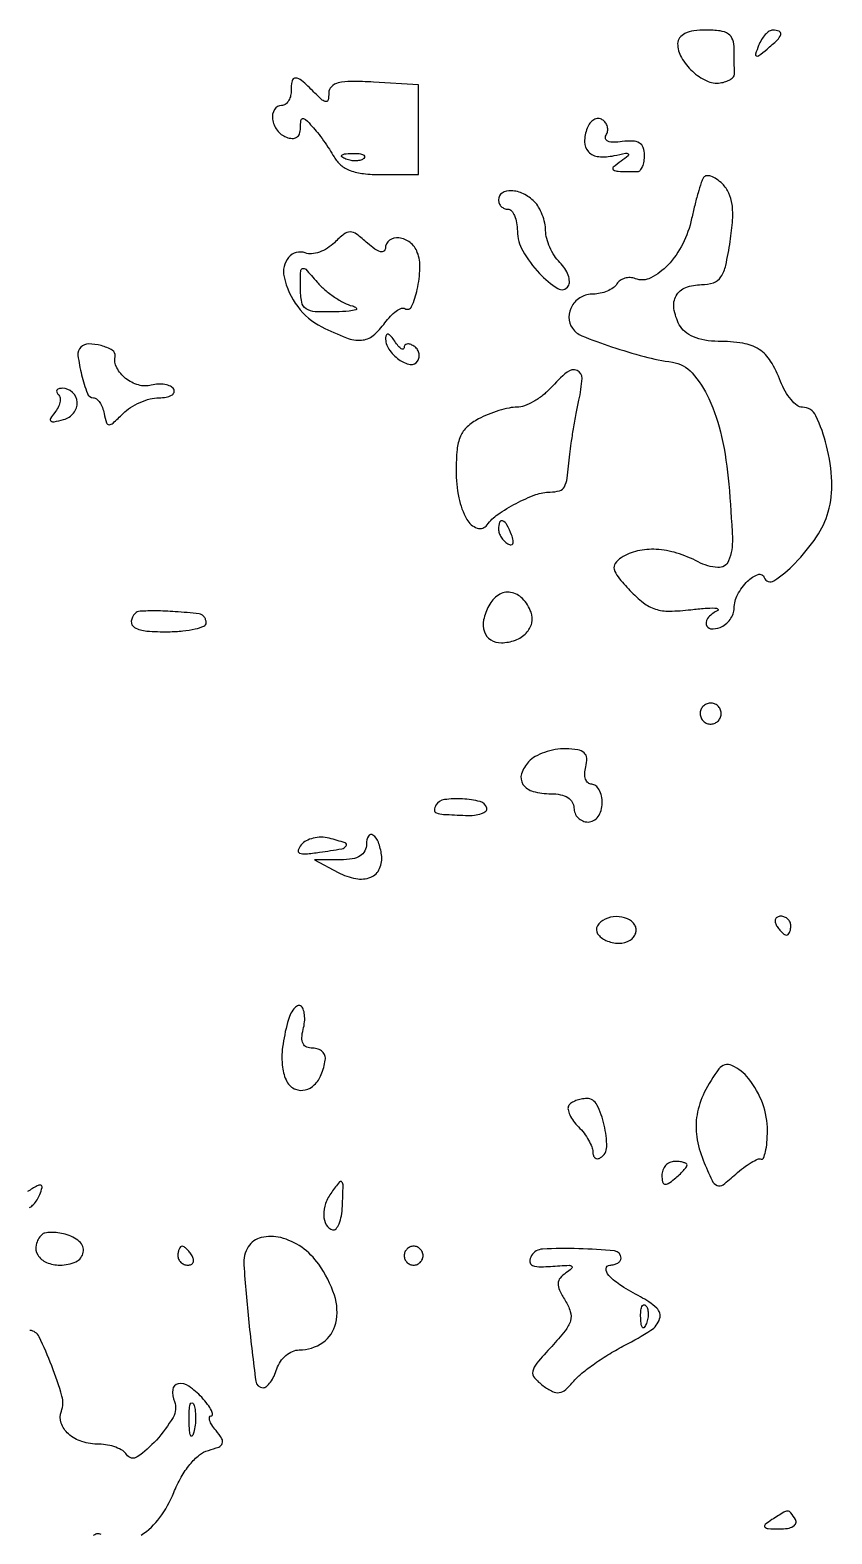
# Model space of a CAD drawing. Extents: x 0 to 5034, y 0 to 2560.
# Drawn here: x 4821.3 to 4906.4, y 2400.5 to 2560 of the extents above; entities that cross this region are included whole.
import ezdxf

# ---------------------------------------------------------------- set-up
doc = ezdxf.new("R2010")
doc.units = 0

msp = doc.modelspace()

# ---------------------------------------------------------------- linework, layer by layer
for points in [[(4890, 2558.571429, 0.131929), (4890.396979, 2557.0931, 0.075105), (4891.560797, 2555.637956, 0.076253), (4893.07851, 2554.612858, 0.147955), (4894.512621, 2554.398973, 0.041697), (4895.100982, 2554.536159, 0.057643), (4895.593841, 2554.760751, 0.072345), (4895.925497, 2555.032906, 0.197293), (4896.027494, 2555.312672, -0.006185), (4896.016818, 2555.699249, -0.001252), (4896.008076, 2556.385598, -0.001321), (4896.002018, 2557.183896, -0.001237), (4896, 2558, 0.081208), (4895.840542, 2558.975317, 0.166173), (4895.375, 2559.583333, 0.116834), (4894.500917, 2559.907747, 0.030703), (4893, 2560, 0.034339), (4891.711983, 2559.911438, 0.076931), (4890.775, 2559.630952, 0.116491), (4890.207827, 2559.175709, 0.167157)], [(4898.584097, 2558.358556, 0.012731), (4898.264678, 2557.458284, 0.389672), (4898.355597, 2557.258808, 0.27071), (4898.617386, 2557.292701, 0.008807), (4899.477108, 2557.981001, 0.017238), (4900.562498, 2558.946872, 0.127361), (4900.925, 2559.530548, 0.389178), (4900.765008, 2559.870501, 0.097466), (4900.106989, 2560, 0.148172), (4899.719384, 2559.882557, 0.058677), (4899.291272, 2559.517826, 0.05126), (4898.891147, 2558.986565, 0.0442)], [(4849, 2553.5, -0.064853), (4848.925306, 2552.926543, -0.082425), (4848.70625, 2552.440625, -0.098894), (4848.381354, 2552.115568, -0.148195), (4848, 2552, 0.26283), (4847.237318, 2551.569338, 0.17433), (4847.035128, 2550.559129, 0.12377), (4847.527044, 2549.3757, 0.141983), (4848.5, 2548.638374, 0.076456), (4849.123986, 2548.502899, 0.159479), (4849.59994, 2548.627027, 0.16654), (4849.89722, 2549.002773, 0.085025), (4850, 2549.602813, -0.025417), (4850.040898, 2550.406834, -0.345032), (4850.231549, 2550.604977, -0.231705), (4850.547704, 2550.501891, -0.014574), (4851.25, 2549.779197, -0.020165), (4851.804768, 2549.122706, -0.010593), (4852.443136, 2548.265497, -0.010521), (4853.061023, 2547.358206, -0.015905), (4853.556421, 2546.541102, 0.092732), (4854.275416, 2545.684277, 0.082445), (4855.284096, 2545.102466, 0.06216), (4856.672745, 2544.770707, 0.027595), (4858.556421, 2544.666667), (4862.5, 2544.666667), (4862.5, 2549.422478), (4862.5, 2554.17829), (4857.75, 2554.477274, 0.013739), (4855.38365, 2554.561045, 0.061966), (4854.012391, 2554.401452, 0.136624), (4853.280245, 2553.990763, 0.199596), (4853, 2553.316701, -0.041907), (4852.939157, 2552.592046, -0.386236), (4852.711677, 2552.413264, -0.168302), (4852.315114, 2552.583059, -0.011843), (4851.428571, 2553.428571, 0.015204), (4850.123348, 2554.656743, 0.175567), (4849.47987, 2554.911517, 0.368336), (4849.105005, 2554.610587, 0.047169)], [(4880.404324, 2549.611269, 0.090961), (4880.12891, 2548.139445, 0.196063), (4880.553002, 2547.088811, 0.179915), (4881.62956, 2546.576836, 0.076053), (4883.250996, 2546.680627, -0.006581), (4884.469264, 2546.930851, -0.215006), (4884.75509, 2546.862674, -0.486285), (4884.756575, 2546.67344, -0.013292), (4884, 2546.102059, 0.024895), (4883.168801, 2545.443495, 0.501621), (4883.19065, 2545.167169, 0.136738), (4883.686754, 2545.019009, 0.004606), (4885.75, 2545, 0.216329), (4886.036067, 2545.129846, 0.079924), (4886.276472, 2545.514062, 0.060606), (4886.438298, 2546.079955, 0.040953), (4886.489054, 2546.75, 0.087794), (4886.34486, 2547.536184, 0.169829), (4885.941393, 2548.022077, 0.128994), (4885.230163, 2548.23029, 0.042126), (4884.129743, 2548.168623, -0.031614), (4883.212867, 2548.097905, -0.097853), (4882.604972, 2548.209348, -0.229531), (4882.358114, 2548.477998, -0.214576), (4882.407001, 2548.849525, 0.100158), (4882.567585, 2549.284143, 0.098201), (4882.548231, 2549.750238, 0.097677), (4882.352089, 2550.175656, 0.09793), (4882.009249, 2550.494284, 0.141636), (4881.573898, 2550.61579, 0.124071), (4881.11566, 2550.495796, 0.102761), (4880.703358, 2550.14299, 0.073078)], [(4856.729167, 2546.395833, -0.126455), (4856.402231, 2546.202593, -0.060344), (4855.916927, 2546.123424, -0.05415), (4855.359369, 2546.160852, -0.051402), (4854.8125, 2546.316886, -0.054073), (4854.395823, 2546.538436, -0.470617), (4854.37858, 2546.720685, -0.168741), (4854.670344, 2546.862007, -0.018894), (4855.416667, 2546.921053, -0.028489), (4856.112848, 2546.910055, -0.077125), (4856.592839, 2546.799335, -0.208169), (4856.77538, 2546.614691, -0.296942)], [(4892.735921, 2544.345961, 0.055109), (4892.498744, 2543.820985, 0.008396), (4892.161455, 2542.720653, 0.00931), (4891.807967, 2541.402625, 0.007945), (4891.483439, 2540.000941, -0.064446), (4890.535514, 2537.324108, -0.070957), (4888.95924, 2535.07232, -0.087416), (4887.151186, 2533.714874, -0.212102), (4885.520162, 2533.630637, 0.082898), (4884.966943, 2533.74335, 0.078313), (4884.395499, 2533.674019, 0.081691), (4883.893964, 2533.437868, 0.103907), (4883.542134, 2533.068174, -0.10155), (4883.156215, 2532.658854, -0.05199), (4882.537154, 2532.313776, -0.04862), (4881.79847, 2532.079211, -0.052626), (4881.047972, 2532, 0.126118), (4879.753591, 2531.668234, 0.131585), (4878.802606, 2530.758034, 0.140021), (4878.469289, 2529.541419, 0.14959), (4878.84252, 2528.36738, 0.148506), (4879.84543, 2527.570923, 0.012349), (4883.001346, 2526.413169, 0.017579), (4886.450195, 2525.377386, 0.028611), (4889.445858, 2524.772021, -0.178245), (4891.527786, 2523.648209, -0.072624), (4893.312913, 2520.911865, -0.054825), (4894.664729, 2516.880108, -0.032006), (4895.427251, 2511.834241, -0.010426), (4895.803349, 2506.069006, -0.105267), (4895.409211, 2503.708828, -0.329514), (4894.263323, 2502.99209, -0.101145), (4892.179753, 2503.589587, 0.044979), (4889.906347, 2504.526682, 0.061632), (4887.730432, 2504.918073, 0.069621), (4885.743807, 2504.750493, 0.085388), (4884.026205, 2504.037357, 0.093531), (4883.380422, 2503.435245, 0.226405), (4883.261155, 2502.810238, 0.10911), (4883.682298, 2501.989522, 0.015682), (4884.937405, 2500.566629, 0.037676), (4886.368626, 2499.256403, 0.090231), (4887.636394, 2498.586688, 0.080757), (4889.145681, 2498.366504, 0.025947), (4891.4112, 2498.521213, -0.009709), (4892.904117, 2498.67198, -0.02888), (4893.931727, 2498.696118, -0.142324), (4894.262976, 2498.587444, -0.579372), (4894.25, 2498.423921, 0.088788), (4893.2881, 2497.739398, 0.232641), (4893.030108, 2496.955745, 0.34549), (4893.498597, 2496.50474, 0.117408), (4894.5, 2496.638374, 0.077741), (4895.073418, 2496.967893, 0.065101), (4895.559375, 2497.475073, 0.066745), (4895.887984, 2498.075561, 0.092116), (4896, 2498.678417, -0.123433), (4896.359236, 2500.111435, -0.071373), (4897.417482, 2501.55147, -0.11421), (4898.521934, 2502.254889, -0.419472), (4899.190675, 2501.927976, 0.494081), (4900.208762, 2501.577841, 0.053426), (4902.436867, 2503.429214, 0.043757), (4904.723173, 2506.237628, 0.079295), (4905.97558, 2508.914854, 0.081739), (4906.348899, 2512.11352, 0.048968), (4905.795505, 2515.908906, 0.049555), (4904.663406, 2519.092341, 0.290288), (4903.231771, 2520, -0.164127), (4902.666959, 2520.190534, -0.054011), (4902.022015, 2520.801834, -0.046997), (4901.404309, 2521.685013, -0.03829), (4900.912688, 2522.729648, 0.046472), (4899.858378, 2524.878128, 0.113222), (4898.631859, 2526.131521, 0.105127), (4896.921056, 2526.777947, 0.036771), (4894.285184, 2526.984687, -0.040092), (4892.867345, 2527.105357, -0.060127), (4891.676696, 2527.454384, -0.071564), (4890.764451, 2528.011362, -0.101529), (4890.170311, 2528.75, -0.078897), (4889.606302, 2530.465913, -0.167931), (4889.843315, 2531.824988, -0.17814), (4890.850538, 2532.695644, -0.090299), (4892.52206, 2533, 0.080555), (4893.794472, 2533.206338, 0.167424), (4894.583067, 2533.809944, 0.093894), (4895.102271, 2535.043177, 0.015601), (4895.565408, 2537.587605, 0.018524), (4895.823839, 2539.889384, 0.052182), (4895.776119, 2541.506111, 0.075158), (4895.425009, 2542.709843, 0.088116), (4894.745005, 2543.683566, 0.043234), (4894.130738, 2544.199889, 0.073656), (4893.53264, 2544.500342, 0.110397), (4893.045822, 2544.548485, 0.232831)], [(4871, 2542, 0.099038), (4871.076342, 2541.618362, 0.097945), (4871.29375, 2541.29375, 0.097945), (4871.618362, 2541.076342, 0.099038), (4872, 2541, -0.214976), (4872.382527, 2540.827562, -0.079592), (4872.70625, 2540.31683, -0.060536), (4872.926716, 2539.56476, -0.041081), (4873, 2538.674314, 0.133159), (4873.568002, 2536.579333, 0.054538), (4875.338931, 2534.193265, 0.065496), (4877.279242, 2532.583565, 0.416605), (4878.403695, 2532.844175, 0.154381), (4878.52782, 2533.335968, 0.071124), (4878.394493, 2533.989926, 0.060375), (4878.040929, 2534.696905, 0.050308), (4877.509191, 2535.347952, -0.052992), (4876.931448, 2536.063109, -0.038457), (4876.443325, 2536.96355, -0.039101), (4876.109561, 2537.901967, -0.065983), (4876, 2538.728571, 0.054545), (4875.911976, 2539.533066, 0.038643), (4875.6475, 2540.402768, 0.039128), (4875.259714, 2541.204161, 0.064215), (4874.8, 2541.8, 0.082545), (4873.640395, 2542.629046, 0.101189), (4872.353931, 2542.963398, 0.154946), (4871.393557, 2542.713192, 0.257603)], [(4853.593156, 2537.450299, -0.055867), (4852.856969, 2536.862507, -0.055658), (4852.008021, 2536.45141, -0.060956), (4851.179031, 2536.267771, -0.116181), (4850.506326, 2536.359199, 0.324327), (4848.744808, 2535.889016, 0.229514), (4848.257493, 2533.821715, 0.104989), (4849.701664, 2530.663825, 0.118023), (4852.256549, 2528.521903, 0.022408), (4854.875889, 2527.35867, 0.109524), (4856.468031, 2527.109983, 0.158621), (4857.704017, 2527.600579, 0.063535), (4858.961396, 2528.946439, -0.032924), (4859.550609, 2529.659842, -0.04888), (4860.16111, 2530.192, -0.061239), (4860.704399, 2530.486644, -0.236303), (4861.075481, 2530.45335, 0.454087), (4861.784709, 2530.671901, 0.050597), (4862.384569, 2532.492549, 0.044976), (4862.671707, 2534.736399, 0.101292), (4862.392119, 2536.420537, 0.134785), (4861.623904, 2537.464566, 0.136842), (4860.434662, 2537.962447, 0.192799), (4859.430327, 2537.699101, 0.237689), (4859, 2536.845012, -0.253417), (4858.835996, 2536.542208, -0.218693), (4858.47433, 2536.488502, -0.085232), (4857.878985, 2536.778468, -0.028075), (4857.118854, 2537.392438, 0.022595), (4855.958493, 2538.350873, 0.158506), (4855.273675, 2538.586056, 0.173772), (4854.614893, 2538.3621, 0.028406)], [(4855.51434, 2530.734709, -0.110443), (4855.918323, 2530.530539, -0.584698), (4855.884729, 2530.340906, -0.065778), (4855.165712, 2530.190726, -0.010905), (4853.75, 2530.116001, -0.017432), (4851.546514, 2530.124675, -0.139904), (4850.592441, 2530.43746, -0.203344), (4850.130732, 2531.150277, -0.043416), (4850, 2532.65301, -0.006553), (4850.023334, 2534.433365, -0.31134), (4850.224561, 2534.70943, -0.300746), (4850.560957, 2534.624606, -0.006265), (4851.76434, 2533.271718, 0.037123), (4852.585401, 2532.456001, 0.028287), (4853.593693, 2531.687322, 0.028945), (4854.626857, 2531.072318, 0.057838)], [(4826.711341, 2526.378008, 0.231485), (4826.404418, 2525.483234, 0.029573), (4826.786496, 2523.426152, 0.028456), (4827.39753, 2521.44854, 0.313238), (4828.043253, 2521, -0.177082), (4828.377116, 2520.87793, -0.069068), (4828.710362, 2520.506913, -0.056981), (4828.993177, 2519.96376, -0.044013), (4829.176676, 2519.321407, 0.026367), (4829.416451, 2518.35421, 0.330021), (4829.701843, 2518.142815, 0.188479), (4830.12294, 2518.307398, 0.010058), (4831.178571, 2519.321407, -0.054063), (4831.977517, 2519.964035, -0.038589), (4832.989881, 2520.506913, -0.039123), (4834.049363, 2520.877973, -0.064758), (4834.987588, 2521, 0.041372), (4835.765291, 2521.06446, 0.089723), (4836.327712, 2521.266173, 0.16703), (4836.586866, 2521.563766, 0.239169), (4836.558021, 2521.90612, 0.143775), (4836.210396, 2522.218237, 0.066853), (4835.628222, 2522.406347, 0.058043), (4834.916422, 2522.451296, 0.050765), (4834.179148, 2522.336597, -0.135363), (4832.813711, 2522.354776, -0.098111), (4831.456558, 2523.057878, -0.103319), (4830.5222, 2524.186992, -0.167992), (4830.335037, 2525.404671, 0.314761), (4830.046512, 2526.034579, 0.067346), (4828.873846, 2526.526093, 0.062743), (4827.530006, 2526.711481, 0.201972)], [(4859.015313, 2527.372445, 0.152506), (4859.375197, 2526.162477, 0.087362), (4860.440709, 2525.054936, 0.110464), (4861.635567, 2524.535016, 0.311421), (4862.427284, 2524.882343, 0.102877), (4862.58055, 2525.304125, 0.098768), (4862.556264, 2525.758596, 0.096995), (4862.358104, 2526.175533, 0.095328), (4862.016312, 2526.489919, 0.058885), (4861.625806, 2526.671829, 0.123598), (4861.294043, 2526.695876, 0.186429), (4861.07461, 2526.563679, 0.161643), (4860.984687, 2526.309017, -0.296366), (4860.882222, 2526.15768, -0.258347), (4860.689119, 2526.178274, -0.073021), (4860.374744, 2526.475679, -0.023407), (4860, 2527, 0.032098), (4859.624501, 2527.506543, 0.127461), (4859.310881, 2527.728156, 0.346739), (4859.107191, 2527.663821, 0.146983)], [(4876.5, 2522, -0.042305), (4875.679616, 2521.234702, -0.038001), (4874.71331, 2520.5875, -0.040054), (4873.751959, 2520.141803, -0.088745), (4872.959319, 2520, 0.052171), (4872.129826, 2519.913213, 0.021946), (4871.042493, 2519.632812, 0.021427), (4869.896436, 2519.228552, 0.0261), (4868.864307, 2518.75, 0.063421), (4867.673505, 2517.912375, 0.106096), (4866.965262, 2516.919703, 0.07909), (4866.606255, 2515.516403, 0.023426), (4866.504547, 2513.295453, 0.048601), (4866.7902, 2510.396147, 0.08048), (4867.645038, 2508.096858, 0.180297), (4868.741656, 2507.177913, 0.334509), (4869.791641, 2507.508359, -0.086661), (4870.924525, 2508.623773, -0.031011), (4872.872822, 2509.7989, -0.030928), (4874.946152, 2510.722054, -0.089503), (4876.486431, 2511, 0.068651), (4877.470943, 2511.135815, 0.207162), (4877.985212, 2511.554, 0.08776), (4878.274104, 2512.473347, 0.007088), (4878.566517, 2515, -0.011218), (4878.713963, 2516.188052, -0.005239), (4878.955563, 2517.720313, -0.005187), (4879.242642, 2519.323051, -0.007235), (4879.534993, 2520.75, 0.038445), (4879.858094, 2523.047767, 0.321141), (4879.332674, 2523.888382, 0.280465), (4878.279428, 2523.722526, 0.033053)], [(4824.324657, 2521.342009, -0.163543), (4824.496919, 2520.995352, -0.084569), (4824.481374, 2520.506199, -0.069199), (4824.286413, 2519.952735, -0.054018), (4823.934173, 2519.420684, 0.032767), (4823.4894, 2518.807081, 0.382994), (4823.535387, 2518.53889, 0.218432), (4823.886794, 2518.453138, 0.016255), (4824.873653, 2518.67721, 0.161618), (4825.944709, 2519.373197, 0.181554), (4826.323692, 2520.536684, 0.201128), (4825.833047, 2521.575472, 0.185219), (4824.726345, 2522, 0.065215), (4824.366951, 2521.952924, 0.192895), (4824.171232, 2521.806715, 0.241843), (4824.155486, 2521.592914, 0.096381)], [(4871, 2507.059017, 0.088797), (4871.072509, 2506.65395, 0.053277), (4871.290385, 2506.21498, 0.051183), (4871.610411, 2505.810572, 0.061454), (4871.988546, 2505.507079, 0.1144), (4872.325929, 2505.393111, 0.32948), (4872.525685, 2505.512472, 0.155351), (4872.556862, 2505.868281, 0.036408), (4872.381557, 2506.448062, 0.029964), (4871.894727, 2507.51997, 0.168622), (4871.441482, 2507.942608, 0.444011), (4871.117673, 2507.798253, 0.079093)], [(4869.96901, 2498.942095, 0.071176), (4869.421119, 2497.437802, 0.134815), (4869.498971, 2496.159806, 0.176986), (4870.175374, 2495.321988, 0.13942), (4871.309017, 2495.015313, 0.086021), (4872.787508, 2495.291196, 0.111297), (4873.94019, 2496.04274, 0.133137), (4874.528247, 2497.102439, 0.153261), (4874.456551, 2498.252631, 0.098298), (4873.544826, 2499.699211, 0.166516), (4872.289595, 2500.356613, 0.186383), (4870.999484, 2500.073412, 0.124328)], [(4832.451798, 2498.118465, 0.172087), (4832.057075, 2497.289852, 0.3024), (4832.396023, 2496.644458, 0.105168), (4833.689701, 2496.257945, 0.023645), (4836, 2496.180564, 0.020775), (4837.533089, 2496.265499, 0.033334), (4838.825, 2496.478673, 0.036172), (4839.764231, 2496.771776, 0.308239), (4840, 2497.117884, 0.081947), (4839.94339, 2497.460973, 0.083809), (4839.779688, 2497.764743, 0.089329), (4839.536285, 2497.983051, 0.111715), (4839.25, 2498.081242, 0.009177), (4836.709456, 2498.309353, 0.016431), (4834.6156, 2498.389661, 0.01358), (4832.983955, 2498.354276, 0.186249)], [(4892.552786, 2488.08541, 0.099038), (4892.401684, 2487.679226, 0.097945), (4892.417584, 2487.244476, 0.097945), (4892.597789, 2486.848514, 0.099038), (4892.91459, 2486.552786, 0.099038), (4893.320774, 2486.401684, 0.097945), (4893.755524, 2486.417584, 0.097945), (4894.151486, 2486.597789, 0.099038), (4894.447214, 2486.91459, 0.099038), (4894.598316, 2487.320774, 0.097945), (4894.582416, 2487.755524, 0.097945), (4894.402211, 2488.151486, 0.099038), (4894.08541, 2488.447214, 0.099038), (4893.679226, 2488.598316, 0.097945), (4893.244476, 2488.582416, 0.097945), (4892.848514, 2488.402211, 0.099038)], [(4874.198783, 2482.398862, 0.105835), (4873.437997, 2481.098776, 0.235604), (4873.598502, 2479.993438, 0.178922), (4874.673876, 2479.242273, 0.063995), (4876.559017, 2479, -0.049343), (4877.569783, 2478.900008, -0.088683), (4878.343169, 2478.596373, -0.117066), (4878.82506, 2478.115743, -0.1393), (4879, 2477.5, 0.099038), (4879.114514, 2476.927543, 0.097945), (4879.440625, 2476.440625, 0.097945), (4879.927543, 2476.114514, 0.099038), (4880.5, 2476, 0.130775), (4881.075754, 2476.153209, 0.10214), (4881.5625, 2476.583333, 0.08892), (4881.888136, 2477.230589, 0.072314), (4882, 2478, 0.053873), (4881.91732, 2478.765135, 0.073613), (4881.67199, 2479.4125, 0.093326), (4881.309453, 2479.84703, 0.174068), (4880.883369, 2480, -0.185689), (4880.497713, 2480.148338, -0.127501), (4880.236982, 2480.543903, -0.090878), (4880.147754, 2481.142873, -0.055658), (4880.250938, 2481.851585, 0.071397), (4880.354832, 2482.765244, 0.205542), (4880.09183, 2483.331574, 0.146097), (4879.415405, 2483.650398, 0.03187), (4878.117569, 2483.763068, 0.048856), (4877.019879, 2483.680857, 0.040675), (4875.886679, 2483.38704, 0.042386), (4874.886105, 2482.940548, 0.081685)], [(4864.367878, 2477.786222, 0.128551), (4864.209012, 2477.268761, 0.331154), (4864.41636, 2476.963984, 0.069297), (4865.180848, 2476.812633, 0.004275), (4867.5, 2476.7, 0.033462), (4868.440512, 2476.725326, 0.060493), (4869.192187, 2476.889205, 0.094945), (4869.651489, 2477.155131, 0.290834), (4869.75, 2477.484527, 0.26794), (4869.052136, 2478.163613, 0.048083), (4867.186312, 2478.449591, 0.04802), (4865.270156, 2478.372963, 0.223957)], [(4850.061014, 2473.573517, 0.095945), (4849.759652, 2473.023734, 0.394001), (4849.907412, 2472.710305, 0.118134), (4850.55648, 2472.615898, 0.013748), (4852.024246, 2472.790251, 0.006105), (4854.371095, 2473.164019, 0.203686), (4854.839615, 2473.465663, 0.501316), (4854.727754, 2473.789601, 0.013281), (4853.036768, 2474.280134, 0.064494), (4852.210634, 2474.385594, 0.057889), (4851.352807, 2474.284341, 0.061284), (4850.593511, 2474.002387, 0.10036)], [(4857, 2473.666667, -0.118053), (4856.822855, 2472.926844, -0.138879), (4856.335289, 2472.399292, -0.097758), (4855.49126, 2472.087483, -0.038424), (4854.25, 2471.985258), (4851.5, 2471.970516), (4854, 2470.648159, 0.075077), (4855.875149, 2469.991887, 0.144037), (4857.4473, 2470.148547, 0.192521), (4858.396763, 2471.061526, 0.143556), (4858.600715, 2472.514744, 0.052165), (4858.25855, 2473.854968, 0.149299), (4857.682513, 2474.611751, 0.452075), (4857.212115, 2474.503901, 0.124706)], [(4881.495635, 2464.992937, 0.297796), (4881.516867, 2464.153619, 0.139875), (4882.392312, 2463.433007, 0.101471), (4883.764834, 2463.142627, 0.140875), (4884.968425, 2463.480485, 0.086192), (4885.331173, 2463.802209, 0.093967), (4885.551012, 2464.218446, 0.100284), (4885.595054, 2464.663497, 0.113563), (4885.457295, 2465.069098, 0.156901), (4884.666002, 2465.743695, 0.10385), (4883.483348, 2465.968366, 0.102435), (4882.296528, 2465.698754, 0.148498)], [(4900.5, 2465, 0.029505), (4900.768994, 2464.617226, 0.035638), (4901.066025, 2464.29375, 0.038439), (4901.34829, 2464.065539, 0.151918), (4901.559017, 2464, 0.210953), (4901.727648, 2464.07446, 0.081139), (4901.870461, 2464.29375, 0.061769), (4901.967655, 2464.617151, 0.042167), (4902, 2465, 0.105053), (4901.918938, 2465.381556, 0.099167), (4901.688914, 2465.70625, 0.09642), (4901.345238, 2465.923877, 0.093332), (4900.940983, 2466, 0.108972), (4900.586039, 2465.921712, 0.182303), (4900.3746, 2465.70625, 0.161196), (4900.343488, 2465.3821, 0.082592)], [(4848.627345, 2454.738753, 0.032445), (4848.105526, 2452.124271, 0.062626), (4848.090521, 2449.993703, 0.08927), (4848.555443, 2448.469789, 0.184607), (4849.467975, 2447.650663, 0.151204), (4850.514332, 2447.581216, 0.136078), (4851.467698, 2448.107447, 0.102343), (4852.207909, 2449.208274, 0.059428), (4852.633396, 2450.75, 0.124918), (4852.586579, 2451.226252, 0.118815), (4852.318433, 2451.632812, 0.105823), (4851.864118, 2451.905363, 0.08256), (4851.294885, 2452, -0.100496), (4850.6576, 2452.129396, -0.17788), (4850.271007, 2452.49151, -0.133361), (4850.145586, 2453.107554, -0.047903), (4850.289489, 2453.999004, 0.040428), (4850.431105, 2454.800117, 0.050566), (4850.425905, 2455.554664, 0.059276), (4850.286936, 2456.158096, 0.169716), (4850.01981, 2456.487757, 0.267303), (4849.670993, 2456.498637, 0.102152), (4849.283896, 2456.176008, 0.065714), (4848.914577, 2455.561491, 0.037027)], [(4894.365086, 2449.806849, 0.04474), (4892.828502, 2447.307064, 0.073041), (4892.05684, 2444.946159, 0.078937), (4892.0274, 2442.597312, 0.061974), (4892.704677, 2440.138706, 0.010173), (4893.652184, 2437.976092, 0.183839), (4894.183103, 2437.45725, 0.27066), (4894.816611, 2437.532595, 0.022137), (4896.153268, 2438.638706, -0.020782), (4896.988054, 2439.333326, -0.028679), (4897.79529, 2439.879807, -0.028388), (4898.485321, 2440.239927, -0.201151), (4898.854988, 2440.25, 0.408172), (4899.105943, 2440.357674, 0.043059), (4899.316553, 2441.028125, 0.034218), (4899.466532, 2442.021171, 0.018796), (4899.520511, 2443.25, 0.090052), (4899.017699, 2446.122139, 0.078506), (4897.526971, 2448.789589, 0.120986), (4895.762801, 2450.169216, 0.3518)], [(4878.44682, 2445.913953, 0.188585), (4878.374546, 2445.518537, 0.060176), (4878.561596, 2444.939024, 0.0503), (4878.947337, 2444.285077, 0.038006), (4879.490809, 2443.652048, -0.033625), (4880.068349, 2442.991126, -0.032903), (4880.556675, 2442.254114, -0.034725), (4880.89626, 2441.551048, -0.095422), (4881, 2441.012412, 0.078586), (4881.06226, 2440.618727, 0.156492), (4881.244773, 2440.365312, 0.185102), (4881.516133, 2440.29018, 0.114907), (4881.833269, 2440.396955, 0.259054), (4882.476074, 2441.545437, 0.058325), (4882.213715, 2443.852737, 0.059055), (4881.43182, 2446.010053, 0.283529), (4880.366973, 2446.666667, 0.047066), (4879.775916, 2446.610905, 0.046401), (4879.202761, 2446.445557, 0.05033), (4878.729468, 2446.20265, 0.111072)], [(4888.333333, 2438.515876, 0.046192), (4888.396015, 2437.838836, 0.284908), (4888.621532, 2437.591728, 0.21616), (4889.0015, 2437.649087, 0.02929), (4889.666667, 2438.138321, 0.015561), (4890.177323, 2438.589687, 0.020979), (4890.608333, 2439.030742, 0.018608), (4890.929718, 2439.41642, 0.165873), (4891, 2439.622445, 0.278952), (4890.911882, 2439.768099, 0.051723), (4890.608333, 2439.889093, 0.042237), (4890.177572, 2439.972616, 0.02678), (4889.666667, 2440, 0.110531), (4889.15801, 2439.886165, 0.099964), (4888.725, 2439.564039, 0.094873), (4888.434565, 2439.082526, 0.088623)], [(4853.311092, 2436.75, 0.075757), (4852.670605, 2435.550301, 0.091387), (4852.47131, 2434.290419, 0.118753), (4852.741591, 2433.281635, 0.204076), (4853.412639, 2432.75, 0.289003), (4853.770618, 2432.858896, 0.080417), (4854.092552, 2433.38125, 0.055085), (4854.333609, 2434.213962, 0.032004), (4854.44566, 2435.25, 0.003311), (4854.526162, 2437.417319, 0.171162), (4854.400353, 2437.812063, 0.485018), (4854.14725, 2437.817137, 0.011515)], [(4822.557905, 2432.224571, 0.141779), (4821.968369, 2431.154903, 0.193391), (4822.141982, 2430.079303, 0.160931), (4823.069329, 2429.282906, 0.097924), (4824.5, 2429, 0.106437), (4826.193033, 2429.364532, 0.249463), (4826.960614, 2430.358261, 0.264417), (4826.546747, 2431.498247, 0.112918), (4825.057905, 2432.274607, 0.031377), (4824.273509, 2432.42794, 0.037599), (4823.522415, 2432.469405, 0.04103), (4822.902249, 2432.405911, 0.151482)], [(4837, 2430, 0.105053), (4837.081062, 2429.618444, 0.099167), (4837.311086, 2429.29375, 0.09642), (4837.654762, 2429.076123, 0.093332), (4838.059017, 2429, 0.108972), (4838.413961, 2429.078288, 0.182303), (4838.6254, 2429.29375, 0.161196), (4838.656512, 2429.6179, 0.082592), (4838.5, 2430, 0.029505), (4838.231006, 2430.382774, 0.035638), (4837.933975, 2430.70625, 0.038439), (4837.65171, 2430.934461, 0.151918), (4837.440983, 2431, 0.210953), (4837.272352, 2430.92554, 0.081139), (4837.129539, 2430.70625, 0.061769), (4837.032345, 2430.382849, 0.042167)], [(4844.463463, 2430.940881, 0.156915), (4843.99275, 2429.036219, 0.008933), (4844.524524, 2422.930429, 0.006072), (4845.258238, 2416.681702, 0.376908), (4846.034104, 2416, 0.183202), (4846.397525, 2416.137784, 0.053432), (4846.807548, 2416.5875, 0.045949), (4847.195924, 2417.234432, 0.03539), (4847.5, 2418, -0.073091), (4847.872352, 2418.764467, -0.067639), (4848.457265, 2419.4125, -0.071533), (4849.1576, 2419.850261, -0.104333), (4849.867388, 2420, 0.154295), (4852.372143, 2420.791793, 0.18591), (4853.738302, 2422.828569, 0.136388), (4853.595266, 2425.812076, 0.075083), (4851.931906, 2429.09563, 0.084271), (4850.130447, 2430.89161, 0.093649), (4847.899256, 2431.912119, 0.117743), (4845.840886, 2431.928206, 0.200273)], [(4861, 2430, 0.099038), (4861.076342, 2429.618362, 0.097945), (4861.29375, 2429.29375, 0.097945), (4861.618362, 2429.076342, 0.099038), (4862, 2429, 0.099038), (4862.381638, 2429.076342, 0.097945), (4862.70625, 2429.29375, 0.097945), (4862.923658, 2429.618362, 0.099038), (4863, 2430, 0.099038), (4862.923658, 2430.381638, 0.097945), (4862.70625, 2430.70625, 0.097945), (4862.381638, 2430.923658, 0.099038), (4862, 2431, 0.099038), (4861.618362, 2430.923658, 0.097945), (4861.29375, 2430.70625, 0.097945), (4861.076342, 2430.381638, 0.099038)], [(4874.503038, 2430.004916, 0.141065), (4874.322234, 2429.359896, 0.314635), (4874.602476, 2428.96455, 0.09411), (4875.517639, 2428.819838, 0.012236), (4877.5, 2428.929596, -0.013324), (4878.477806, 2428.981602, -0.223045), (4878.767513, 2428.854854, -0.419611), (4878.750439, 2428.627997, -0.026231), (4878.15783, 2428.178769, 0.069535), (4877.540514, 2427.620702, 0.168074), (4877.324466, 2427.053414, 0.120022), (4877.474609, 2426.342202, 0.02783), (4878.067855, 2425.262955, -0.062824), (4878.6182, 2424.071654, -0.148674), (4878.6299, 2423.104225, -0.097987), (4878.078111, 2422.0403, -0.018633), (4876.647062, 2420.378936, 0.011064), (4875.055364, 2418.586658, 0.122975), (4874.634437, 2417.735673, 0.239043), (4874.813406, 2417.048141, 0.053304), (4875.737037, 2416.204183, 0.041616), (4876.734762, 2415.591564, 0.156133), (4877.451586, 2415.477565, 0.146547), (4878.128609, 2415.79884, 0.035219), (4879, 2416.704183, -0.049007), (4879.840325, 2417.530475, -0.016751), (4881.207165, 2418.559979, -0.016468), (4882.801425, 2419.602473, -0.018276), (4884.407369, 2420.5, 0.025305), (4887.155815, 2422.087129, 0.173259), (4888.091122, 2423.30882, 0.294873), (4887.78597, 2424.441294, 0.065628), (4886.053618, 2425.634184, -0.025306), (4884.040934, 2426.79343, -0.057358), (4882.685409, 2427.907088, -0.200876), (4882.408186, 2428.61767, -0.407055), (4882.8, 2429, 0.060658), (4883.258521, 2429.055831, 0.079698), (4883.64605, 2429.220313, 0.098011), (4883.904548, 2429.46397, 0.157823), (4883.995062, 2429.75, 0.38435), (4883.306485, 2430.503408, 0.0174), (4879.509828, 2430.737751, 0.018602), (4875.679688, 2430.69811, 0.247282)], [(4886.683114, 2422.8125, -0.054073), (4886.461564, 2422.395823, -0.470617), (4886.279315, 2422.37858, -0.168741), (4886.137993, 2422.670344, -0.018894), (4886.078947, 2423.416667, -0.028489), (4886.089945, 2424.112848, -0.077125), (4886.200665, 2424.592839, -0.208169), (4886.385309, 2424.77538, -0.296942), (4886.604167, 2424.729167, -0.126455), (4886.797407, 2424.402231, -0.060344), (4886.876576, 2423.916927, -0.05415), (4886.839148, 2423.359369, -0.051402)], [(4838.692991, 2411.269032, -0.087174), (4838.51666, 2410.883358, -0.597527), (4838.356533, 2410.900903, -0.080377), (4838.235556, 2411.431793, -0.012823), (4838.194949, 2412.5, -0.014395), (4838.212705, 2413.580113, -0.052471), (4838.315079, 2414.257153, -0.333666), (4838.47713, 2414.386009, -0.31318), (4838.655937, 2414.269032, -0.06278), (4838.814405, 2413.671085, -0.030339), (4838.872264, 2412.880008, -0.029507), (4838.832894, 2412.036634, -0.037336)], [(4900, 2402, 0.025105), (4899.283036, 2401.483883, 0.418214), (4899.255355, 2401.219823, 0.210879), (4899.59016, 2401.050865, 0.011265), (4900.809017, 2401.015313, 0.040942), (4901.660528, 2401.079473, 0.092833), (4902.266583, 2401.295345, 0.175006), (4902.538683, 2401.620381, 0.229941), (4902.5, 2402, 0.023248), (4901.993465, 2402.740301, 0.235263), (4901.669081, 2402.901875, 0.137706), (4901.248743, 2402.78387, 0.006588)]]:
    msp.add_lwpolyline(points, format="xyb", close=True)
for points in [[(4648.5, 2283.373692, 0.000016), (4598.885535, 2284.40156, 0.000141)], [(4821.27653, 2435.107692, 0.061449), (4821.691135, 2435.436327, 0.054172), (4822.071758, 2435.917179, 0.04877), (4822.356011, 2436.485367, 0.030459), (4822.593514, 2437.238432, 0.413626), (4822.459364, 2437.462335, 0.192189), (4822.081361, 2437.411711, 0.011342), (4821.067104, 2436.809834, -0.04707)], [(4833.119201, 2400.359552, 0.089366), (4835.087048, 2402.217004, 0.063932), (4836.563518, 2404.867145, -0.033268), (4837.345796, 2406.498553, -0.043104), (4838.281999, 2407.867618, -0.049567), (4839.276958, 2408.863376, -0.108161), (4840.2336, 2409.350837, 0.028363), (4841.329774, 2409.704982, 0.211547), (4841.707282, 2410.083055, 0.234571), (4841.659958, 2410.589851, 0.034715), (4841.042006, 2411.449385, -0.02824), (4840.601845, 2412.045209, -0.065681), (4840.361507, 2412.544507, -0.146867), (4840.353289, 2412.86303, -0.338324), (4840.532543, 2413, 0.44454), (4840.679718, 2413.163078, 0.092888), (4840.556193, 2413.580573, 0.045277), (4840.154114, 2414.217076, 0.02042), (4839.521341, 2414.976419, 0.059556), (4838.166606, 2416.155683, 0.190856), (4837.019853, 2416.412257, 0.343557), (4836.452268, 2415.805298, 0.11461), (4836.631192, 2414.518715, -0.22965), (4836.488995, 2412.851097, -0.049206), (4834.717336, 2410.445897, -0.057743), (4832.690487, 2408.660165, -0.429915), (4831.56532, 2408.89431, 0.114976), (4831.143495, 2409.31857, 0.049502), (4830.424412, 2409.675204, 0.04544), (4829.548909, 2409.918135, 0.044992), (4828.640983, 2410, -0.076993), (4826.828628, 2410.280743, -0.103393), (4825.384996, 2411.094746, -0.132284), (4824.614496, 2412.249803, -0.174656), (4824.640339, 2413.505122, 0.163451), (4824.708032, 2415.101768, 0.022462), (4823.624867, 2418.29968, 0.019429), (4822.27774, 2421.396177, 0.262375), (4821.301027, 2422.076511, -0.012597)], [(4828.032075, 2400.30328, -0.176028), (4828.38536, 2400.520147, -0.155819), (4828.828597, 2400.472499, -0.065295)]]:
    msp.add_lwpolyline(points, format="xyb")

doc.saveas('drawing.dxf')
